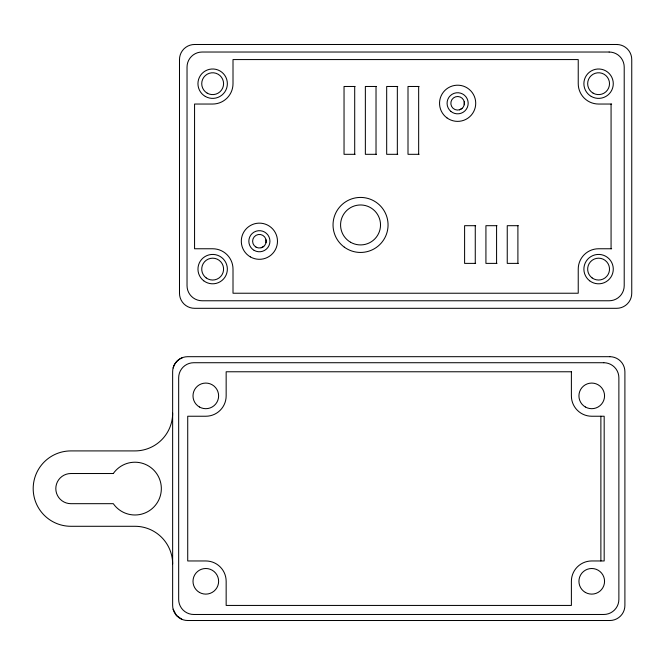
<?xml version="1.0" encoding="UTF-8"?>
<svg xmlns="http://www.w3.org/2000/svg" width="665" height="665" viewBox="0 0 665 665"><rect width="100%" height="100%" fill="white"/><g stroke="black" fill="none" stroke-linecap="round" stroke-linejoin="round"><path stroke-width="1" d="M266.017 242.683L266.017 239.766M464.253 104.746A6.783 6.783 0 0 0 455.583 96.816A6.783 6.783 0 0 0 453.056 108.295A6.783 6.783 0 0 0 464.253 104.746L464.253 101.828M173.124 367.994C174.305 363.29 177.912 359.3 182.468 357.637M263.781 246.391L261.204 247.762M462.025 108.453L459.449 109.825M355.093 86.475L344.038 86.475L344.038 154.313L355.093 154.313M376.415 86.475L365.359 86.475L365.359 154.313L376.415 154.313M397.737 86.475L386.681 86.475L386.681 154.313L397.737 154.313M419.058 86.475L408.002 86.475L408.002 154.313L419.058 154.313M611.65 104.039L598.583 104.039A20.349 20.349 0 0 1 578.234 83.69L578.234 59.567L233.008 59.567L233.008 83.69A20.349 20.349 0 0 1 212.659 104.039L194.562 104.039L194.562 248.76L212.659 248.76A20.349 20.349 0 0 1 233.008 269.117L233.008 293.232L578.234 293.232L578.234 269.117A20.349 20.349 0 0 1 598.583 248.76L611.65 248.76M475.658 225.693L464.602 225.693L464.602 263.382L475.658 263.382M496.979 225.693L485.924 225.693L485.924 263.382L496.979 263.382M518.301 225.693L507.245 225.693L507.245 263.382L518.301 263.382M181.886 619.331L176.4 615.391L173.124 609.207M611.069 104.039L611.069 248.76M600.877 416.24L600.877 560.961M517.902 225.693L517.902 263.382M496.58 225.693L496.58 263.382M475.267 225.693L475.267 263.382M418.659 86.475L418.659 154.313M397.338 86.475L397.338 154.313M376.024 86.475L376.024 154.313M354.703 86.475L354.703 154.313M172.642 563.978A37.689 37.689 0 0 0 134.953 526.289L70.881 526.289A37.689 37.689 0 0 1 33.192 488.6A37.689 37.689 0 0 1 70.881 450.912L134.953 450.912A37.689 37.689 0 0 0 172.642 413.223M616.671 44.489L194.562 44.489A15.079 15.079 0 0 0 179.492 59.567L179.492 293.232A15.079 15.079 0 0 0 194.562 308.311L616.671 308.311A15.079 15.079 0 0 0 631.75 293.232L631.75 59.567A15.079 15.079 0 0 0 616.671 44.489M609.14 52.028L202.102 52.028A15.079 15.079 0 0 0 187.031 67.107L187.031 285.692A15.079 15.079 0 0 0 202.102 300.771L609.14 300.771A15.079 15.079 0 0 0 624.211 285.692L624.211 67.107A15.079 15.079 0 0 0 609.14 52.028M609.83 356.689L187.721 356.689A15.079 15.079 0 0 0 172.642 371.768L172.642 605.433A15.079 15.079 0 0 0 187.721 620.512L609.83 620.512A15.079 15.079 0 0 0 624.901 605.433L624.901 371.768A15.079 15.079 0 0 0 609.83 356.689M603.795 362.724L193.748 362.724A15.079 15.079 0 0 0 178.669 377.795L178.669 599.406A15.079 15.079 0 0 0 193.748 614.477L603.795 614.477A15.079 15.079 0 0 0 618.874 599.406L618.874 377.795A15.079 15.079 0 0 0 603.795 362.724M571.385 371.768L226.158 371.768L226.158 395.883A20.349 20.349 0 0 1 205.809 416.24L187.721 416.24L187.721 560.961L205.809 560.961A20.349 20.349 0 0 1 226.158 581.31L226.158 605.433L571.385 605.433L571.385 581.31A20.349 20.349 0 0 1 591.734 560.961L604.177 560.961L604.177 416.24L591.734 416.24A20.349 20.349 0 0 1 571.385 395.883L571.385 371.768M113.299 473.522L70.881 473.522A15.079 15.079 0 0 0 55.81 488.6A15.079 15.079 0 0 0 70.881 503.679L113.299 503.679A26.384 26.384 0 0 0 152.476 508.326A26.384 26.384 0 0 0 152.476 468.875A26.384 26.384 0 0 0 113.299 473.522M199.4 592.407A12.818 12.818 0 0 0 218.619 581.31A12.818 12.818 0 0 0 199.4 570.213A12.818 12.818 0 0 0 199.4 592.407M585.333 592.407A12.818 12.818 0 0 0 604.552 581.31A12.818 12.818 0 0 0 585.333 570.213A12.818 12.818 0 0 0 585.333 592.407M199.4 406.98A12.818 12.818 0 0 0 218.619 395.883A12.818 12.818 0 0 0 199.4 384.786A12.818 12.818 0 0 0 199.4 406.98M585.333 406.98A12.818 12.818 0 0 0 604.552 395.883A12.818 12.818 0 0 0 585.333 384.786A12.818 12.818 0 0 0 585.333 406.98M207.189 93.15A10.931 10.931 0 0 0 223.581 83.69A10.931 10.931 0 0 0 207.189 74.222A10.931 10.931 0 0 0 207.189 93.15M205.302 96.417A14.697 14.697 0 0 0 227.355 83.69A14.697 14.697 0 0 0 205.302 70.956A14.697 14.697 0 0 0 205.302 96.417M446.946 117.88A18.088 18.088 0 0 0 475.616 105.245A18.088 18.088 0 0 0 450.33 86.733A18.088 18.088 0 0 0 446.946 117.88M250.348 256.89A18.088 18.088 0 0 0 277.48 241.22A18.088 18.088 0 0 0 250.348 225.56A18.088 18.088 0 0 0 250.348 256.89M254.113 250.364A10.557 10.557 0 0 0 269.94 241.22A10.557 10.557 0 0 0 254.113 232.085A10.557 10.557 0 0 0 254.113 250.364M256 247.097A6.783 6.783 0 0 0 266.175 241.22A6.783 6.783 0 0 0 256 235.352A6.783 6.783 0 0 0 256 247.097M593.122 93.15A10.931 10.931 0 0 0 609.514 83.69A10.931 10.931 0 0 0 593.122 74.222A10.931 10.931 0 0 0 593.122 93.15M591.235 96.417A14.697 14.697 0 0 0 613.28 83.69A14.697 14.697 0 0 0 591.235 70.956A14.697 14.697 0 0 0 591.235 96.417M344.295 247.139A27.514 27.514 0 0 0 387.894 227.92A27.514 27.514 0 0 0 349.441 199.766A27.514 27.514 0 0 0 344.295 247.139M350.555 242.243A19.975 19.975 0 0 0 380.521 224.945A19.975 19.975 0 0 0 350.555 207.646A19.975 19.975 0 0 0 350.555 242.243M592.124 277.928A10.931 10.931 0 0 0 609.448 270.298A10.931 10.931 0 0 0 594.178 259.109A10.931 10.931 0 0 0 592.124 277.928M589.664 280.796A14.697 14.697 0 0 0 613.163 270.996A14.697 14.697 0 0 0 592.922 255.551A14.697 14.697 0 0 0 589.664 280.796M206.2 277.928A10.931 10.931 0 0 0 223.523 270.298A10.931 10.931 0 0 0 208.245 259.109A10.931 10.931 0 0 0 206.2 277.928M203.739 280.796A14.697 14.697 0 0 0 227.231 270.996A14.697 14.697 0 0 0 206.998 255.551A14.697 14.697 0 0 0 203.739 280.796M450.804 111.338A10.557 10.557 0 0 0 468.01 105.17A10.557 10.557 0 0 0 454.07 93.349A10.557 10.557 0 0 0 450.804 111.338"/></g></svg>
